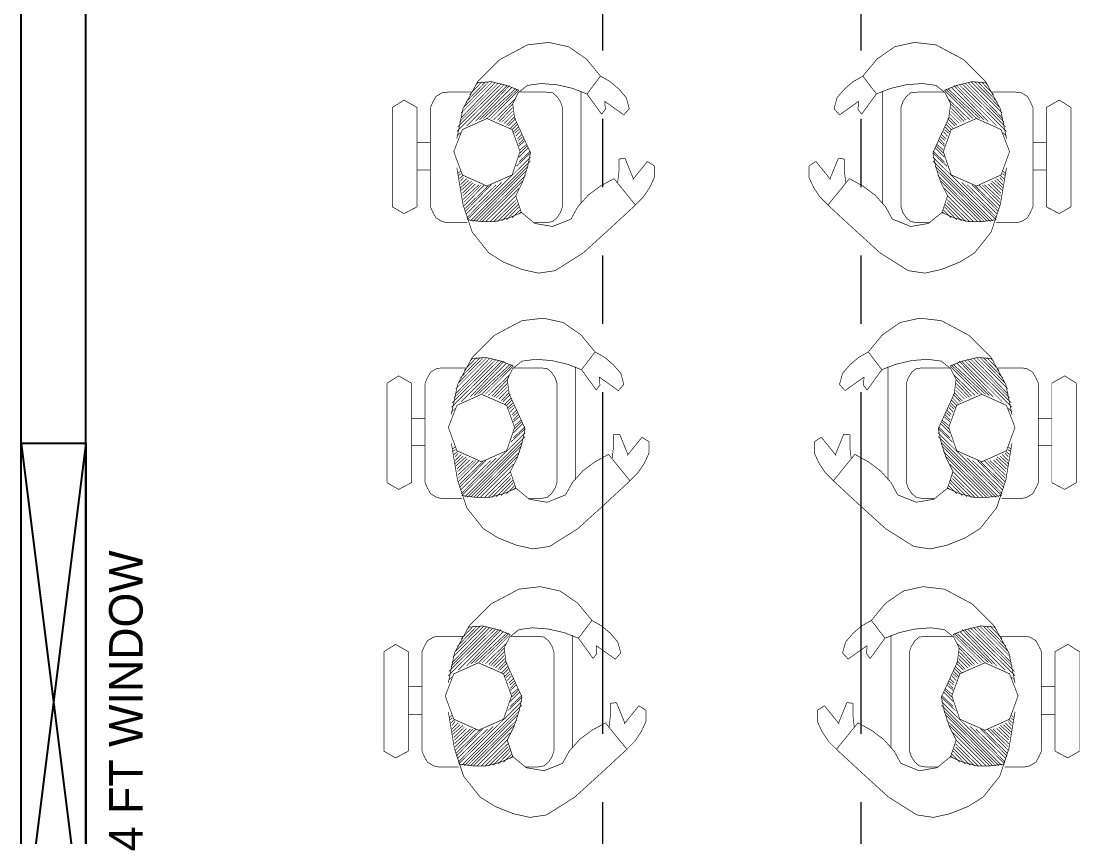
# Model space of a CAD drawing. Header units: inches. Extents: x -217 to 2701, y -906 to 3312.
# Drawn here: x 580 to 678.3, y 1552.2 to 1628 of the extents above; entities that cross this region are included whole.
import ezdxf

# ---------------------------------------------------------------- set-up
doc = ezdxf.new("R2010")
doc.units = ezdxf.units.IN
doc.header["$MEASUREMENT"] = 0
doc.linetypes.add('PHANTOM', pattern=[63.5, 31.75, -6.35, 6.35, -6.35, 6.35, -6.35])
doc.layers.add('PHAN', color=8, linetype='PHANTOM', lineweight=18)
doc.layers.add('TEXT', color=8, linetype='CONTINUOUS')
doc.layers.add('WALL', color=7, linetype='CONTINUOUS')
doc.styles.add('H St Bt', font='stylu.ttf')

# ---------------------------------------------------------------- blocks, each defined once
blk = doc.blocks.new('*U417')
at = {"layer": 'WALL', "color": 0}
for p, q in [((60520.063, 48188.769), (60526.063, 48188.769)), ((60520.063, 48140.769), (60520.063, 48188.769)), ((60526.063, 48188.769), (60520.063, 48140.769)), ((60520.063, 48188.769), (60526.063, 48140.769)), ((60526.063, 48188.769), (60526.063, 48140.769)), ((60526.063, 48140.769), (60520.063, 48140.769))]:
    blk.add_line(p, q, dxfattribs=at)
at = {"layer": 'TEXT', "lineweight": 0, "style": 'H St Bt'}
blk.add_text('4 FT WINDOW', height=3.1104, rotation=90, dxfattribs=at).set_placement((60531.344, 48150.836))

msp = doc.modelspace()

# ---------------------------------------------------------------- linework, layer by layer
at = {"layer": 'PHAN', "lineweight": 0}
for p, q in [((634, 1657), (634, 1463.635)), ((658, 1657), (658, 1463.635))]:
    msp.add_line(p, q, dxfattribs=at)
at = {"layer": 'PHAN', "lineweight": 0, "const_width": 0.0614}
for points in [[(620.469, 1617.054), (621.041, 1619.85), (622.408, 1622.358), (624.461, 1624.41), (627.027, 1625.777)], [(627.027, 1625.777), (629.022, 1626.007), (630.848, 1625.606), (632.5, 1624.465), (633.812, 1622.872)], [(664.973, 1625.777), (662.978, 1626.007), (661.152, 1625.606), (659.5, 1624.465), (658.188, 1622.872)], [(671.531, 1617.054), (670.959, 1619.85), (669.592, 1622.358), (667.539, 1624.41), (664.973, 1625.777)], [(633.812, 1622.872), (632.558, 1621.217), (633.925, 1619.336)], [(633.812, 1622.872), (634.723, 1622.358), (635.522, 1621.673), (636.207, 1620.874), (636.491, 1619.85)], [(658.188, 1622.872), (657.277, 1622.358), (656.478, 1621.673), (655.793, 1620.874), (655.509, 1619.85)], [(658.188, 1622.872), (659.442, 1621.217), (658.075, 1619.336)], [(624.862, 1622.073), (620.469, 1617.739)], [(624.632, 1622.186), (620.527, 1618.14)], [(624.29, 1622.186), (620.699, 1618.595)], [(624.005, 1622.245), (620.812, 1618.935)], [(623.779, 1622.358), (620.87, 1619.449)], [(623.436, 1622.358), (621.096, 1619.963)], [(623.149, 1622.358), (621.326, 1620.477)], [(625.146, 1622.015), (621.384, 1618.253)], [(622.809, 1622.358), (621.668, 1621.159)], [(622.408, 1622.245), (622.182, 1622.015)], [(625.372, 1622.015), (622.182, 1618.65)], [(622.295, 1622.245), (623.663, 1622.358), (625.088, 1622.015), (626.229, 1621.559)], [(625.602, 1621.844), (622.58, 1618.822)], [(625.945, 1621.731), (622.922, 1618.935)], [(626.116, 1621.673), (623.265, 1618.935)], [(625.831, 1618.993), (625.66, 1620.305), (626.171, 1621.33), (627.027, 1622.015), (628.281, 1622.186)], [(628.281, 1622.186), (629.765, 1622.073), (631.245, 1621.731), (632.558, 1621.217)], [(663.719, 1622.186), (662.235, 1622.073), (660.755, 1621.731), (659.442, 1621.217)], [(666.169, 1618.993), (666.34, 1620.305), (665.829, 1621.33), (664.973, 1622.015), (663.719, 1622.186)], [(669.705, 1622.245), (668.337, 1622.358), (666.912, 1622.015), (665.771, 1621.559)], [(665.884, 1621.673), (668.735, 1618.935)], [(666.055, 1621.731), (669.078, 1618.935)], [(666.398, 1621.844), (669.42, 1618.822)], [(666.628, 1622.015), (669.818, 1618.65)], [(666.854, 1622.015), (670.616, 1618.253)], [(667.138, 1622.073), (671.531, 1617.739)], [(667.368, 1622.186), (671.473, 1618.14)], [(667.71, 1622.186), (671.301, 1618.595)], [(667.995, 1622.245), (671.188, 1618.935)], [(668.221, 1622.358), (671.13, 1619.449)], [(668.564, 1622.358), (670.904, 1619.963)], [(668.851, 1622.358), (670.674, 1620.477)], [(669.191, 1622.358), (670.332, 1621.159)], [(669.592, 1622.245), (669.818, 1622.015)], [(614.483, 1619.963), (615.569, 1620.648), (616.765, 1619.963)], [(618.019, 1619.963), (618.249, 1620.477), (618.533, 1620.987), (619.102, 1621.33), (619.616, 1621.388)], [(621.84, 1621.388), (619.616, 1621.388)], [(626.229, 1621.559), (623.608, 1618.935)], [(625.831, 1620.703), (623.892, 1618.822)], [(628.737, 1621.388), (626.229, 1621.388)], [(628.737, 1621.388), (629.364, 1621.33), (629.765, 1620.987), (630.104, 1620.477), (630.276, 1619.963)], [(631.989, 1621.501), (631.989, 1611.068)], [(660.011, 1621.501), (660.011, 1611.068)], [(663.263, 1621.388), (662.636, 1621.33), (662.235, 1620.987), (661.896, 1620.477), (661.724, 1619.963)], [(663.263, 1621.388), (665.771, 1621.388)], [(665.771, 1621.559), (668.392, 1618.935)], [(666.169, 1620.703), (668.108, 1618.822)], [(670.16, 1621.388), (672.384, 1621.388)], [(673.981, 1619.963), (673.751, 1620.477), (673.467, 1620.987), (672.898, 1621.33), (672.384, 1621.388)], [(677.517, 1619.963), (676.431, 1620.648), (675.235, 1619.963)], [(614.483, 1610.725), (614.483, 1619.963)], [(616.765, 1619.963), (616.765, 1610.725)], [(618.019, 1619.963), (618.019, 1610.725)], [(625.66, 1620.305), (624.235, 1618.767)], [(625.66, 1619.963), (624.406, 1618.65)], [(630.276, 1610.725), (630.276, 1619.963)], [(633.925, 1619.336), (634.268, 1619.791), (634.209, 1620.532)], [(635.977, 1619.277), (634.209, 1620.532)], [(636.491, 1619.85), (635.977, 1619.277)], [(655.509, 1619.85), (656.023, 1619.277)], [(656.023, 1619.277), (657.791, 1620.532)], [(658.075, 1619.336), (657.732, 1619.791), (657.791, 1620.532)], [(661.724, 1610.725), (661.724, 1619.963)], [(666.34, 1620.305), (667.765, 1618.767)], [(666.34, 1619.963), (667.594, 1618.65)], [(673.981, 1619.963), (673.981, 1610.725)], [(675.235, 1619.963), (675.235, 1610.725)], [(677.517, 1610.725), (677.517, 1619.963)], [(623.265, 1618.935), (625.602, 1617.91), (626.342, 1615.858), (625.602, 1613.692), (623.265, 1612.664), (620.983, 1613.692), (620.185, 1615.858), (620.983, 1617.91), (623.265, 1618.935)], [(625.66, 1619.62), (624.632, 1618.595)], [(625.715, 1619.336), (624.862, 1618.479)], [(625.831, 1619.106), (625.088, 1618.308)], [(625.945, 1618.935), (625.259, 1618.253)], [(625.831, 1618.993), (627.312, 1615.745), (627.027, 1614.374), (626.572, 1613.007), (625.945, 1611.753)], [(666.169, 1618.993), (664.688, 1615.745), (664.973, 1614.374), (665.428, 1613.007), (666.055, 1611.753)], [(668.735, 1618.935), (666.398, 1617.91), (665.658, 1615.858), (666.398, 1613.692), (668.735, 1612.664), (671.017, 1613.692), (671.815, 1615.858), (671.017, 1617.91), (668.735, 1618.935)], [(666.055, 1618.935), (666.741, 1618.253)], [(666.169, 1619.106), (666.912, 1618.308)], [(666.285, 1619.336), (667.138, 1618.479)], [(666.34, 1619.62), (667.368, 1618.595)], [(625.999, 1618.595), (625.372, 1617.968)], [(626.116, 1618.424), (625.602, 1617.91)], [(626.171, 1618.14), (625.66, 1617.626)], [(626.229, 1617.91), (625.831, 1617.568)], [(626.342, 1617.739), (625.945, 1617.283)], [(665.658, 1617.739), (666.055, 1617.283)], [(665.771, 1617.91), (666.169, 1617.568)], [(665.829, 1618.14), (666.34, 1617.626)], [(665.884, 1618.424), (666.398, 1617.91)], [(666.001, 1618.595), (666.628, 1617.968)], [(616.765, 1616.714), (618.019, 1616.714)], [(620.812, 1617.626), (620.469, 1617.283)], [(626.513, 1617.454), (626.116, 1617.054)], [(626.572, 1617.225), (626.171, 1616.882)], [(626.685, 1617.054), (626.229, 1616.543)], [(626.798, 1616.882), (626.229, 1616.372)], [(665.202, 1616.882), (665.771, 1616.372)], [(665.315, 1617.054), (665.771, 1616.543)], [(665.428, 1617.225), (665.829, 1616.882)], [(665.487, 1617.454), (665.884, 1617.054)], [(671.188, 1617.626), (671.531, 1617.283)], [(675.235, 1616.714), (673.981, 1616.714)], [(627.312, 1615.745), (625.999, 1614.49)], [(627.086, 1616.2), (626.229, 1615.344)], [(627.312, 1615.916), (626.229, 1614.888)], [(626.969, 1616.543), (626.342, 1616.029)], [(626.969, 1616.372), (626.342, 1615.745)], [(664.688, 1615.916), (665.771, 1614.888)], [(664.688, 1615.745), (666.001, 1614.49)], [(664.914, 1616.2), (665.771, 1615.344)], [(665.031, 1616.543), (665.658, 1616.029)], [(665.031, 1616.372), (665.658, 1615.745)], [(627.312, 1615.344), (621.439, 1609.529)], [(627.312, 1615.001), (621.726, 1609.416)], [(636.094, 1615.231), (635.522, 1615.172)], [(635.522, 1615.172), (635.522, 1613.977)], [(636.869, 1613.329), (636.094, 1615.231)], [(636.81, 1613.257), (638.173, 1614.942)], [(638.823, 1614.53), (638.173, 1614.942)], [(653.177, 1614.53), (653.827, 1614.942)], [(655.19, 1613.257), (653.827, 1614.942)], [(655.131, 1613.329), (655.906, 1615.231)], [(655.906, 1615.231), (656.478, 1615.172)], [(656.478, 1615.172), (656.478, 1613.977)], [(664.688, 1615.344), (670.561, 1609.529)], [(664.688, 1615.001), (670.274, 1609.416)], [(618.019, 1614.148), (616.765, 1614.148)], [(631.074, 1609.587), (631.701, 1610.725), (632.671, 1611.811), (633.812, 1612.664), (635.066, 1613.349), (637.06, 1610.896), (634.723, 1608.731), (632.215, 1606.452), (629.594, 1604.797), (628.052, 1604.567), (626.513, 1604.91), (624.804, 1605.595), (623.436, 1606.452), (621.895, 1608.388), (621.041, 1610.954), (620.469, 1614.374)], [(620.812, 1614.035), (620.585, 1613.863)], [(620.87, 1613.805), (620.585, 1613.634)], [(627.086, 1614.49), (621.953, 1609.358)], [(626.969, 1614.148), (622.237, 1609.358)], [(635.522, 1613.977), (635.409, 1613.007)], [(637.06, 1610.896), (637.799, 1611.637), (638.382, 1612.513), (638.826, 1613.467), (638.823, 1614.53)], [(654.94, 1610.896), (654.201, 1611.637), (653.618, 1612.513), (653.174, 1613.467), (653.177, 1614.53)], [(660.926, 1609.587), (660.299, 1610.725), (659.329, 1611.811), (658.188, 1612.664), (656.934, 1613.349), (654.94, 1610.896), (657.277, 1608.731), (659.785, 1606.452), (662.406, 1604.797), (663.948, 1604.567), (665.487, 1604.91), (667.196, 1605.595), (668.564, 1606.452), (670.105, 1608.388), (670.959, 1610.954), (671.531, 1614.374)], [(656.478, 1613.977), (656.591, 1613.007)], [(664.914, 1614.49), (670.047, 1609.358)], [(665.031, 1614.148), (669.763, 1609.358)], [(671.13, 1613.805), (671.415, 1613.634)], [(671.188, 1614.035), (671.415, 1613.863)], [(673.981, 1614.148), (675.235, 1614.148)], [(621.041, 1613.634), (620.699, 1613.349)], [(621.096, 1613.463), (620.812, 1613.12)], [(621.384, 1613.349), (620.812, 1612.777)], [(621.555, 1613.178), (620.812, 1612.493)], [(621.84, 1613.12), (620.87, 1612.267)], [(621.953, 1612.949), (620.983, 1611.982)], [(622.182, 1612.836), (621.041, 1611.753)], [(622.522, 1612.777), (621.041, 1611.41)], [(623.036, 1612.777), (621.096, 1610.783)], [(622.751, 1612.777), (621.096, 1611.126)], [(623.663, 1612.777), (621.213, 1610.269)], [(624.118, 1612.777), (621.326, 1610.043)], [(624.632, 1613.007), (621.384, 1609.7)], [(626.856, 1613.634), (622.522, 1609.358)], [(626.572, 1613.12), (622.809, 1609.358)], [(665.144, 1613.634), (669.478, 1609.358)], [(665.428, 1613.12), (669.191, 1609.358)], [(667.368, 1613.007), (670.616, 1609.7)], [(667.882, 1612.777), (670.674, 1610.043)], [(668.337, 1612.777), (670.787, 1610.269)], [(668.964, 1612.777), (670.904, 1610.783)], [(669.249, 1612.777), (670.904, 1611.126)], [(669.478, 1612.777), (670.959, 1611.41)], [(669.818, 1612.836), (670.959, 1611.753)], [(670.047, 1612.949), (671.017, 1611.982)], [(670.16, 1613.12), (671.13, 1612.267)], [(670.445, 1613.178), (671.188, 1612.493)], [(670.616, 1613.349), (671.188, 1612.777)], [(670.904, 1613.463), (671.188, 1613.12)], [(670.959, 1613.634), (671.301, 1613.349)], [(623.378, 1612.664), (621.213, 1610.557)], [(626.229, 1612.438), (623.149, 1609.358)], [(665.771, 1612.438), (668.851, 1609.358)], [(668.622, 1612.664), (670.787, 1610.557)], [(625.945, 1611.753), (623.549, 1609.358)], [(625.999, 1611.41), (623.892, 1609.358)], [(625.999, 1611.126), (624.235, 1609.358)], [(626.171, 1610.954), (624.632, 1609.416)], [(631.074, 1609.587), (629.364, 1608.902), (627.713, 1609.186), (626.458, 1610.214), (625.945, 1611.753)], [(660.926, 1609.587), (662.636, 1608.902), (664.287, 1609.186), (665.542, 1610.214), (666.055, 1611.753)], [(665.829, 1610.954), (667.368, 1609.416)], [(666.001, 1611.41), (668.108, 1609.358)], [(666.001, 1611.126), (667.765, 1609.358)], [(666.055, 1611.753), (668.451, 1609.358)], [(616.765, 1610.725), (615.569, 1610.098), (614.483, 1610.725)], [(619.616, 1609.245), (619.102, 1609.358), (618.533, 1609.7), (618.249, 1610.214), (618.019, 1610.725)], [(626.513, 1610.214), (625.317, 1609.7), (624.005, 1609.358), (622.751, 1609.358), (621.439, 1609.529)], [(626.229, 1610.725), (625.088, 1609.529)], [(626.342, 1610.44), (625.602, 1609.7)], [(626.458, 1610.269), (626.171, 1610.043)], [(630.276, 1610.725), (630.104, 1610.214), (629.765, 1609.7), (629.364, 1609.358), (628.737, 1609.245)], [(661.724, 1610.725), (661.896, 1610.214), (662.235, 1609.7), (662.636, 1609.358), (663.263, 1609.245)], [(665.487, 1610.214), (666.683, 1609.7), (667.995, 1609.358), (669.249, 1609.358), (670.561, 1609.529)], [(665.542, 1610.269), (665.829, 1610.043)], [(665.658, 1610.44), (666.398, 1609.7)], [(665.771, 1610.725), (666.912, 1609.529)], [(672.384, 1609.245), (672.898, 1609.358), (673.467, 1609.7), (673.751, 1610.214), (673.981, 1610.725)], [(675.235, 1610.725), (676.431, 1610.098), (677.517, 1610.725)], [(619.616, 1609.245), (621.439, 1609.245)], [(627.654, 1609.245), (628.737, 1609.245)], [(664.346, 1609.245), (663.263, 1609.245)], [(672.384, 1609.245), (670.561, 1609.245)], [(619.964, 1591.427), (620.536, 1594.223), (621.903, 1596.731), (623.956, 1598.784), (626.522, 1600.151)], [(626.522, 1600.151), (628.517, 1600.381), (630.343, 1599.98), (631.994, 1598.839), (633.307, 1597.245)], [(665.478, 1600.151), (663.483, 1600.381), (661.657, 1599.98), (660.006, 1598.839), (658.693, 1597.245)], [(672.036, 1591.427), (671.464, 1594.223), (670.097, 1596.731), (668.044, 1598.784), (665.478, 1600.151)], [(633.307, 1597.245), (632.053, 1595.59), (633.42, 1593.709)], [(633.307, 1597.245), (634.218, 1596.731), (635.017, 1596.046), (635.702, 1595.248), (635.986, 1594.223)], [(658.693, 1597.245), (657.782, 1596.731), (656.983, 1596.046), (656.298, 1595.248), (656.014, 1594.223)], [(658.693, 1597.245), (659.947, 1595.59), (658.58, 1593.709)], [(624.357, 1596.447), (619.964, 1592.112)], [(624.127, 1596.56), (620.022, 1592.513)], [(623.785, 1596.56), (620.194, 1592.969)], [(623.5, 1596.618), (620.307, 1593.308)], [(623.274, 1596.731), (620.365, 1593.822)], [(622.931, 1596.731), (620.591, 1594.336)], [(622.644, 1596.731), (620.821, 1594.85)], [(624.641, 1596.389), (620.879, 1592.626)], [(622.304, 1596.731), (621.163, 1595.532)], [(621.903, 1596.618), (621.677, 1596.389)], [(624.867, 1596.389), (621.677, 1593.024)], [(621.79, 1596.618), (623.157, 1596.731), (624.583, 1596.389), (625.724, 1595.933)], [(625.097, 1596.217), (622.075, 1593.195)], [(625.439, 1596.104), (622.417, 1593.308)], [(625.611, 1596.046), (622.76, 1593.308)], [(625.326, 1593.367), (625.155, 1594.679), (625.666, 1595.703), (626.522, 1596.389), (627.776, 1596.56)], [(627.776, 1596.56), (629.26, 1596.447), (630.74, 1596.104), (632.053, 1595.59)], [(664.224, 1596.56), (662.74, 1596.447), (661.26, 1596.104), (659.947, 1595.59)], [(666.674, 1593.367), (666.845, 1594.679), (666.334, 1595.703), (665.478, 1596.389), (664.224, 1596.56)], [(670.21, 1596.618), (668.843, 1596.731), (667.417, 1596.389), (666.276, 1595.933)], [(666.389, 1596.046), (669.24, 1593.308)], [(666.561, 1596.104), (669.583, 1593.308)], [(666.903, 1596.217), (669.925, 1593.195)], [(667.133, 1596.389), (670.323, 1593.024)], [(667.359, 1596.389), (671.121, 1592.626)], [(667.643, 1596.447), (672.036, 1592.112)], [(667.873, 1596.56), (671.978, 1592.513)], [(668.215, 1596.56), (671.806, 1592.969)], [(668.5, 1596.618), (671.693, 1593.308)], [(668.726, 1596.731), (671.635, 1593.822)], [(669.069, 1596.731), (671.409, 1594.336)], [(669.356, 1596.731), (671.179, 1594.85)], [(669.696, 1596.731), (670.837, 1595.532)], [(670.097, 1596.618), (670.323, 1596.389)], [(617.514, 1594.336), (617.743, 1594.85), (618.028, 1595.361), (618.597, 1595.703), (619.111, 1595.762)], [(621.334, 1595.762), (619.111, 1595.762)], [(625.724, 1595.933), (623.103, 1593.308)], [(625.326, 1595.076), (623.387, 1593.195)], [(628.232, 1595.762), (625.724, 1595.762)], [(628.232, 1595.762), (628.859, 1595.703), (629.26, 1595.361), (629.599, 1594.85), (629.771, 1594.336)], [(631.484, 1595.875), (631.484, 1585.441)], [(660.516, 1595.875), (660.516, 1585.441)], [(663.768, 1595.762), (663.141, 1595.703), (662.74, 1595.361), (662.401, 1594.85), (662.229, 1594.336)], [(663.768, 1595.762), (666.276, 1595.762)], [(666.276, 1595.933), (668.897, 1593.308)], [(666.674, 1595.076), (668.613, 1593.195)], [(670.666, 1595.762), (672.889, 1595.762)], [(674.486, 1594.336), (674.257, 1594.85), (673.972, 1595.361), (673.403, 1595.703), (672.889, 1595.762)], [(613.978, 1594.336), (615.064, 1595.021), (616.26, 1594.336)], [(613.978, 1585.098), (613.978, 1594.336)], [(616.26, 1594.336), (616.26, 1585.098)], [(617.514, 1594.336), (617.514, 1585.098)], [(625.155, 1594.679), (623.73, 1593.14)], [(625.155, 1594.336), (623.901, 1593.024)], [(629.771, 1585.098), (629.771, 1594.336)], [(633.42, 1593.709), (633.762, 1594.165), (633.704, 1594.905)], [(635.472, 1593.651), (633.704, 1594.905)], [(635.986, 1594.223), (635.472, 1593.651)], [(656.014, 1594.223), (656.528, 1593.651)], [(656.528, 1593.651), (658.296, 1594.905)], [(658.58, 1593.709), (658.238, 1594.165), (658.296, 1594.905)], [(662.229, 1585.098), (662.229, 1594.336)], [(666.845, 1594.679), (668.27, 1593.14)], [(666.845, 1594.336), (668.099, 1593.024)], [(674.486, 1594.336), (674.486, 1585.098)], [(678.022, 1594.336), (676.936, 1595.021), (675.74, 1594.336)], [(675.74, 1594.336), (675.74, 1585.098)], [(678.022, 1585.098), (678.022, 1594.336)], [(622.76, 1593.308), (625.097, 1592.284), (625.837, 1590.231), (625.097, 1588.066), (622.76, 1587.038), (620.478, 1588.066), (619.68, 1590.231), (620.478, 1592.284), (622.76, 1593.308)], [(625.155, 1593.994), (624.127, 1592.969)], [(625.21, 1593.709), (624.357, 1592.853)], [(625.326, 1593.48), (624.583, 1592.681)], [(625.439, 1593.308), (624.754, 1592.626)], [(625.326, 1593.367), (626.807, 1590.118), (626.522, 1588.748), (626.067, 1587.38), (625.439, 1586.126)], [(666.674, 1593.367), (665.193, 1590.118), (665.478, 1588.748), (665.933, 1587.38), (666.561, 1586.126)], [(669.24, 1593.308), (666.903, 1592.284), (666.163, 1590.231), (666.903, 1588.066), (669.24, 1587.038), (671.522, 1588.066), (672.32, 1590.231), (671.522, 1592.284), (669.24, 1593.308)], [(666.561, 1593.308), (667.246, 1592.626)], [(666.674, 1593.48), (667.417, 1592.681)], [(666.79, 1593.709), (667.643, 1592.853)], [(666.845, 1593.994), (667.873, 1592.969)], [(625.494, 1592.969), (624.867, 1592.342)], [(625.611, 1592.798), (625.097, 1592.284)], [(625.666, 1592.513), (625.155, 1591.999)], [(625.724, 1592.284), (625.326, 1591.941)], [(625.837, 1592.112), (625.439, 1591.657)], [(666.163, 1592.112), (666.561, 1591.657)], [(666.276, 1592.284), (666.674, 1591.941)], [(666.334, 1592.513), (666.845, 1591.999)], [(666.389, 1592.798), (666.903, 1592.284)], [(666.506, 1592.969), (667.133, 1592.342)], [(620.307, 1591.999), (619.964, 1591.657)], [(626.008, 1591.828), (625.611, 1591.427)], [(626.067, 1591.599), (625.666, 1591.256)], [(626.18, 1591.427), (625.724, 1590.917)], [(626.293, 1591.256), (625.724, 1590.745)], [(665.707, 1591.256), (666.276, 1590.745)], [(665.82, 1591.427), (666.276, 1590.917)], [(665.933, 1591.599), (666.334, 1591.256)], [(665.992, 1591.828), (666.389, 1591.427)], [(671.693, 1591.999), (672.036, 1591.657)], [(616.26, 1591.088), (617.514, 1591.088)], [(626.58, 1590.574), (625.724, 1589.717)], [(626.807, 1590.289), (625.724, 1589.262)], [(626.464, 1590.917), (625.837, 1590.403)], [(626.464, 1590.745), (625.837, 1590.118)], [(665.193, 1590.289), (666.276, 1589.262)], [(665.42, 1590.574), (666.276, 1589.717)], [(665.536, 1590.917), (666.163, 1590.403)], [(665.536, 1590.745), (666.163, 1590.118)], [(675.74, 1591.088), (674.486, 1591.088)], [(626.807, 1589.717), (620.934, 1583.903)], [(626.807, 1589.375), (621.221, 1583.789)], [(626.807, 1590.118), (625.494, 1588.864)], [(635.589, 1589.604), (635.017, 1589.546)], [(635.017, 1589.546), (635.017, 1588.35)], [(636.364, 1587.703), (635.589, 1589.604)], [(636.305, 1587.63), (637.668, 1589.316)], [(638.318, 1588.904), (637.668, 1589.316)], [(653.682, 1588.904), (654.332, 1589.316)], [(655.695, 1587.63), (654.332, 1589.316)], [(655.636, 1587.703), (656.411, 1589.604)], [(656.411, 1589.604), (656.983, 1589.546)], [(656.983, 1589.546), (656.983, 1588.35)], [(665.193, 1590.118), (666.506, 1588.864)], [(665.193, 1589.717), (671.066, 1583.903)], [(665.193, 1589.375), (670.779, 1583.789)], [(617.514, 1588.521), (616.26, 1588.521)], [(630.569, 1583.961), (631.196, 1585.098), (632.166, 1586.185), (633.307, 1587.038), (634.561, 1587.723), (636.555, 1585.27), (634.218, 1583.104), (631.71, 1580.825), (629.089, 1579.171), (627.547, 1578.941), (626.008, 1579.284), (624.298, 1579.969), (622.931, 1580.825), (621.389, 1582.762), (620.536, 1585.328), (619.964, 1588.748)], [(620.307, 1588.408), (620.08, 1588.237)], [(620.365, 1588.179), (620.08, 1588.007)], [(626.58, 1588.864), (621.448, 1583.731)], [(626.464, 1588.521), (621.732, 1583.731)], [(635.017, 1588.35), (634.903, 1587.38)], [(636.555, 1585.27), (637.294, 1586.011), (637.877, 1586.887), (638.321, 1587.841), (638.318, 1588.904)], [(655.445, 1585.27), (654.706, 1586.011), (654.123, 1586.887), (653.679, 1587.841), (653.682, 1588.904)], [(661.431, 1583.961), (660.804, 1585.098), (659.834, 1586.185), (658.693, 1587.038), (657.439, 1587.723), (655.445, 1585.27), (657.782, 1583.104), (660.29, 1580.825), (662.911, 1579.171), (664.453, 1578.941), (665.992, 1579.284), (667.702, 1579.969), (669.069, 1580.825), (670.611, 1582.762), (671.464, 1585.328), (672.036, 1588.748)], [(656.983, 1588.35), (657.097, 1587.38)], [(665.42, 1588.864), (670.552, 1583.731)], [(665.536, 1588.521), (670.268, 1583.731)], [(671.635, 1588.179), (671.92, 1588.007)], [(671.693, 1588.408), (671.92, 1588.237)], [(674.486, 1588.521), (675.74, 1588.521)], [(620.536, 1588.007), (620.194, 1587.723)], [(620.591, 1587.836), (620.307, 1587.494)], [(620.879, 1587.723), (620.307, 1587.151)], [(621.05, 1587.552), (620.307, 1586.867)], [(621.334, 1587.494), (620.365, 1586.64)], [(621.448, 1587.322), (620.478, 1586.356)], [(621.677, 1587.209), (620.536, 1586.126)], [(624.127, 1587.38), (620.879, 1584.074)], [(626.351, 1588.007), (622.017, 1583.731)], [(626.067, 1587.494), (622.304, 1583.731)], [(665.649, 1588.007), (669.983, 1583.731)], [(665.933, 1587.494), (669.696, 1583.731)], [(667.873, 1587.38), (671.121, 1584.074)], [(670.323, 1587.209), (671.464, 1586.126)], [(670.552, 1587.322), (671.522, 1586.356)], [(670.666, 1587.494), (671.635, 1586.64)], [(670.95, 1587.552), (671.693, 1586.867)], [(671.121, 1587.723), (671.693, 1587.151)], [(671.409, 1587.836), (671.693, 1587.494)], [(671.464, 1588.007), (671.806, 1587.723)], [(622.017, 1587.151), (620.536, 1585.784)], [(622.246, 1587.151), (620.591, 1585.499)], [(622.53, 1587.151), (620.591, 1585.157)], [(623.157, 1587.151), (620.707, 1584.643)], [(622.873, 1587.038), (620.707, 1584.93)], [(623.613, 1587.151), (620.821, 1584.416)], [(625.724, 1586.812), (622.644, 1583.731)], [(666.276, 1586.812), (669.356, 1583.731)], [(668.387, 1587.151), (671.179, 1584.416)], [(668.843, 1587.151), (671.293, 1584.643)], [(669.127, 1587.038), (671.293, 1584.93)], [(669.47, 1587.151), (671.409, 1585.157)], [(669.754, 1587.151), (671.409, 1585.499)], [(669.983, 1587.151), (671.464, 1585.784)], [(625.439, 1586.126), (623.044, 1583.731)], [(625.494, 1585.784), (623.387, 1583.731)], [(625.494, 1585.499), (623.73, 1583.731)], [(625.666, 1585.328), (624.127, 1583.789)], [(630.569, 1583.961), (628.859, 1583.275), (627.207, 1583.56), (625.953, 1584.588), (625.439, 1586.126)], [(661.431, 1583.961), (663.141, 1583.275), (664.793, 1583.56), (666.047, 1584.588), (666.561, 1586.126)], [(666.334, 1585.328), (667.873, 1583.789)], [(666.506, 1585.784), (668.613, 1583.731)], [(666.506, 1585.499), (668.27, 1583.731)], [(666.561, 1586.126), (668.956, 1583.731)], [(616.26, 1585.098), (615.064, 1584.471), (613.978, 1585.098)], [(619.111, 1583.618), (618.597, 1583.731), (618.028, 1584.074), (617.743, 1584.588), (617.514, 1585.098)], [(626.008, 1584.588), (624.812, 1584.074), (623.5, 1583.731), (622.246, 1583.731), (620.934, 1583.903)], [(625.724, 1585.098), (624.583, 1583.903)], [(625.837, 1584.814), (625.097, 1584.074)], [(625.953, 1584.643), (625.666, 1584.416)], [(629.771, 1585.098), (629.599, 1584.588), (629.26, 1584.074), (628.859, 1583.731), (628.232, 1583.618)], [(662.229, 1585.098), (662.401, 1584.588), (662.74, 1584.074), (663.141, 1583.731), (663.768, 1583.618)], [(665.992, 1584.588), (667.188, 1584.074), (668.5, 1583.731), (669.754, 1583.731), (671.066, 1583.903)], [(666.047, 1584.643), (666.334, 1584.416)], [(666.163, 1584.814), (666.903, 1584.074)], [(666.276, 1585.098), (667.417, 1583.903)], [(672.889, 1583.618), (673.403, 1583.731), (673.972, 1584.074), (674.257, 1584.588), (674.486, 1585.098)], [(675.74, 1585.098), (676.936, 1584.471), (678.022, 1585.098)], [(619.111, 1583.618), (620.934, 1583.618)], [(627.149, 1583.618), (628.232, 1583.618)], [(664.851, 1583.618), (663.768, 1583.618)], [(672.889, 1583.618), (671.066, 1583.618)], [(626.235, 1575.202), (628.229, 1575.432), (630.055, 1575.031), (631.707, 1573.89), (633.019, 1572.296)], [(665.765, 1575.202), (663.771, 1575.432), (661.945, 1575.031), (660.293, 1573.89), (658.981, 1572.296)], [(619.677, 1566.478), (620.249, 1569.274), (621.616, 1571.782), (623.668, 1573.835), (626.235, 1575.202)], [(672.323, 1566.478), (671.751, 1569.274), (670.384, 1571.782), (668.332, 1573.835), (665.765, 1575.202)], [(624.069, 1571.498), (619.677, 1567.164)], [(623.84, 1571.611), (619.735, 1567.564)], [(623.497, 1571.611), (619.906, 1568.02)], [(623.213, 1571.669), (620.019, 1568.36)], [(622.986, 1571.782), (620.077, 1568.873)], [(622.644, 1571.782), (620.304, 1569.387)], [(622.356, 1571.782), (620.533, 1569.901)], [(622.017, 1571.782), (620.876, 1570.583)], [(621.616, 1571.669), (621.39, 1571.44)], [(621.503, 1571.669), (622.87, 1571.782), (624.295, 1571.44), (625.436, 1570.984)], [(625.039, 1568.418), (624.868, 1569.73), (625.378, 1570.755), (626.235, 1571.44), (627.489, 1571.611)], [(627.489, 1571.611), (628.972, 1571.498), (630.453, 1571.155), (631.765, 1570.641)], [(633.019, 1572.296), (631.765, 1570.641), (633.132, 1568.76)], [(633.019, 1572.296), (633.931, 1571.782), (634.729, 1571.097), (635.414, 1570.299), (635.699, 1569.274)], [(658.981, 1572.296), (658.069, 1571.782), (657.271, 1571.097), (656.586, 1570.299), (656.301, 1569.274)], [(658.981, 1572.296), (660.235, 1570.641), (658.868, 1568.76)], [(664.511, 1571.611), (663.028, 1571.498), (661.547, 1571.155), (660.235, 1570.641)], [(666.961, 1568.418), (667.132, 1569.73), (666.622, 1570.755), (665.765, 1571.44), (664.511, 1571.611)], [(670.497, 1571.669), (669.13, 1571.782), (667.705, 1571.44), (666.564, 1570.984)], [(667.931, 1571.498), (672.323, 1567.164)], [(668.16, 1571.611), (672.265, 1567.564)], [(668.503, 1571.611), (672.094, 1568.02)], [(668.787, 1571.669), (671.981, 1568.36)], [(669.014, 1571.782), (671.923, 1568.873)], [(669.356, 1571.782), (671.696, 1569.387)], [(669.644, 1571.782), (671.467, 1569.901)], [(669.983, 1571.782), (671.124, 1570.583)], [(670.384, 1571.669), (670.61, 1571.44)], [(617.226, 1569.387), (617.456, 1569.901), (617.74, 1570.412), (618.309, 1570.755), (618.823, 1570.813)], [(621.047, 1570.813), (618.823, 1570.813)], [(624.354, 1571.44), (620.591, 1567.678)], [(624.58, 1571.44), (621.39, 1568.075)], [(624.809, 1571.269), (621.787, 1568.246)], [(625.152, 1571.155), (622.13, 1568.36)], [(625.323, 1571.097), (622.472, 1568.36)], [(625.436, 1570.984), (622.815, 1568.36)], [(627.945, 1570.813), (625.436, 1570.813)], [(627.945, 1570.813), (628.572, 1570.755), (628.972, 1570.412), (629.312, 1569.901), (629.483, 1569.387)], [(631.196, 1570.926), (631.196, 1560.492)], [(660.804, 1570.926), (660.804, 1560.492)], [(664.055, 1570.813), (663.428, 1570.755), (663.028, 1570.412), (662.688, 1569.901), (662.517, 1569.387)], [(664.055, 1570.813), (666.564, 1570.813)], [(666.564, 1570.984), (669.185, 1568.36)], [(666.677, 1571.097), (669.528, 1568.36)], [(666.848, 1571.155), (669.87, 1568.36)], [(667.191, 1571.269), (670.213, 1568.246)], [(667.42, 1571.44), (670.61, 1568.075)], [(667.646, 1571.44), (671.409, 1567.678)], [(670.953, 1570.813), (673.177, 1570.813)], [(674.774, 1569.387), (674.544, 1569.901), (674.26, 1570.412), (673.691, 1570.755), (673.177, 1570.813)], [(613.69, 1569.387), (614.776, 1570.073), (615.972, 1569.387)], [(625.039, 1570.128), (623.099, 1568.246)], [(624.868, 1569.73), (623.442, 1568.191)], [(633.132, 1568.76), (633.475, 1569.216), (633.417, 1569.956)], [(635.185, 1568.702), (633.417, 1569.956)], [(656.815, 1568.702), (658.583, 1569.956)], [(658.868, 1568.76), (658.525, 1569.216), (658.583, 1569.956)], [(666.961, 1570.128), (668.901, 1568.246)], [(667.132, 1569.73), (668.558, 1568.191)], [(678.31, 1569.387), (677.224, 1570.073), (676.028, 1569.387)], [(613.69, 1560.15), (613.69, 1569.387)], [(615.972, 1569.387), (615.972, 1560.15)], [(617.226, 1569.387), (617.226, 1560.15)], [(624.868, 1569.387), (623.613, 1568.075)], [(624.868, 1569.045), (623.84, 1568.02)], [(624.922, 1568.76), (624.069, 1567.904)], [(625.039, 1568.531), (624.295, 1567.732)], [(629.483, 1560.15), (629.483, 1569.387)], [(635.699, 1569.274), (635.185, 1568.702)], [(656.301, 1569.274), (656.815, 1568.702)], [(662.517, 1560.15), (662.517, 1569.387)], [(666.961, 1568.531), (667.705, 1567.732)], [(667.078, 1568.76), (667.931, 1567.904)], [(667.132, 1569.387), (668.387, 1568.075)], [(667.132, 1569.045), (668.16, 1568.02)], [(674.774, 1569.387), (674.774, 1560.15)], [(676.028, 1569.387), (676.028, 1560.15)], [(678.31, 1560.15), (678.31, 1569.387)], [(622.472, 1568.36), (624.809, 1567.335), (625.55, 1565.282), (624.809, 1563.117), (622.472, 1562.089), (620.19, 1563.117), (619.392, 1565.282), (620.19, 1567.335), (622.472, 1568.36)], [(625.152, 1568.36), (624.467, 1567.678)], [(625.207, 1568.02), (624.58, 1567.393)], [(625.323, 1567.849), (624.809, 1567.335)], [(625.378, 1567.564), (624.868, 1567.05)], [(625.039, 1568.418), (626.519, 1565.169), (626.235, 1563.799), (625.779, 1562.432), (625.152, 1561.177)], [(666.961, 1568.418), (665.481, 1565.169), (665.765, 1563.799), (666.221, 1562.432), (666.848, 1561.177)], [(669.528, 1568.36), (667.191, 1567.335), (666.45, 1565.282), (667.191, 1563.117), (669.528, 1562.089), (671.81, 1563.117), (672.608, 1565.282), (671.81, 1567.335), (669.528, 1568.36)], [(666.622, 1567.564), (667.132, 1567.05)], [(666.677, 1567.849), (667.191, 1567.335)], [(666.793, 1568.02), (667.42, 1567.393)], [(666.848, 1568.36), (667.533, 1567.678)], [(620.019, 1567.05), (619.677, 1566.708)], [(625.436, 1567.335), (625.039, 1566.992)], [(625.55, 1567.164), (625.152, 1566.708)], [(625.721, 1566.879), (625.323, 1566.478)], [(625.779, 1566.65), (625.378, 1566.307)], [(666.221, 1566.65), (666.622, 1566.307)], [(666.279, 1566.879), (666.677, 1566.478)], [(666.45, 1567.164), (666.848, 1566.708)], [(666.564, 1567.335), (666.961, 1566.992)], [(671.981, 1567.05), (672.323, 1566.708)], [(615.972, 1566.139), (617.226, 1566.139)], [(625.892, 1566.478), (625.436, 1565.968)], [(626.005, 1566.307), (625.436, 1565.796)], [(626.293, 1565.625), (625.436, 1564.769)], [(626.177, 1565.968), (625.55, 1565.454)], [(626.177, 1565.796), (625.55, 1565.169)], [(665.707, 1565.625), (666.564, 1564.769)], [(665.823, 1565.968), (666.45, 1565.454)], [(665.823, 1565.796), (666.45, 1565.169)], [(665.995, 1566.307), (666.564, 1565.796)], [(666.108, 1566.478), (666.564, 1565.968)], [(676.028, 1566.139), (674.774, 1566.139)], [(626.519, 1564.769), (620.646, 1558.954)], [(626.519, 1565.169), (625.207, 1563.915)], [(626.519, 1565.341), (625.436, 1564.313)], [(635.301, 1564.655), (634.729, 1564.597)], [(634.729, 1564.597), (634.729, 1563.401)], [(636.076, 1562.754), (635.301, 1564.655)], [(655.924, 1562.754), (656.699, 1564.655)], [(656.699, 1564.655), (657.271, 1564.597)], [(657.271, 1564.597), (657.271, 1563.401)], [(665.481, 1565.341), (666.564, 1564.313)], [(665.481, 1565.169), (666.793, 1563.915)], [(665.481, 1564.769), (671.354, 1558.954)], [(630.282, 1559.012), (630.909, 1560.15), (631.878, 1561.236), (633.019, 1562.089), (634.273, 1562.774), (636.268, 1560.321), (633.931, 1558.155), (631.423, 1555.877), (628.801, 1554.222), (627.259, 1553.992), (625.721, 1554.335), (624.011, 1555.02), (622.644, 1555.877), (621.102, 1557.813), (620.249, 1560.379), (619.677, 1563.799)], [(626.519, 1564.426), (620.934, 1558.841)], [(626.293, 1563.915), (621.16, 1558.782)], [(636.018, 1562.681), (637.381, 1564.367)], [(636.268, 1560.321), (637.006, 1561.062), (637.59, 1561.938), (638.033, 1562.892), (638.03, 1563.955)], [(638.03, 1563.955), (637.381, 1564.367)], [(655.732, 1560.321), (654.994, 1561.062), (654.41, 1561.938), (653.967, 1562.892), (653.97, 1563.955)], [(653.97, 1563.955), (654.619, 1564.367)], [(655.982, 1562.681), (654.619, 1564.367)], [(661.718, 1559.012), (661.091, 1560.15), (660.122, 1561.236), (658.981, 1562.089), (657.727, 1562.774), (655.732, 1560.321), (658.069, 1558.155), (660.577, 1555.877), (663.199, 1554.222), (664.741, 1553.992), (666.279, 1554.335), (667.989, 1555.02), (669.356, 1555.877), (670.898, 1557.813), (671.751, 1560.379), (672.323, 1563.799)], [(665.481, 1564.426), (671.066, 1558.841)], [(665.707, 1563.915), (670.84, 1558.782)], [(617.226, 1563.573), (615.972, 1563.573)], [(620.019, 1563.459), (619.793, 1563.288)], [(620.077, 1563.23), (619.793, 1563.059)], [(620.249, 1563.059), (619.906, 1562.774)], [(620.304, 1562.887), (620.019, 1562.545)], [(620.591, 1562.774), (620.019, 1562.202)], [(620.763, 1562.603), (620.019, 1561.918)], [(626.177, 1563.573), (621.445, 1558.782)], [(626.063, 1563.059), (621.729, 1558.782)], [(634.729, 1563.401), (634.616, 1562.432)], [(657.271, 1563.401), (657.384, 1562.432)], [(665.823, 1563.573), (670.555, 1558.782)], [(665.937, 1563.059), (670.271, 1558.782)], [(671.237, 1562.603), (671.981, 1561.918)], [(671.409, 1562.774), (671.981, 1562.202)], [(671.696, 1562.887), (671.981, 1562.545)], [(671.751, 1563.059), (672.094, 1562.774)], [(671.923, 1563.23), (672.207, 1563.059)], [(671.981, 1563.459), (672.207, 1563.288)], [(674.774, 1563.573), (676.028, 1563.573)], [(621.047, 1562.545), (620.077, 1561.691)], [(621.16, 1562.373), (620.19, 1561.407)], [(621.39, 1562.26), (620.249, 1561.177)], [(621.729, 1562.202), (620.249, 1560.835)], [(622.243, 1562.202), (620.304, 1560.208)], [(621.958, 1562.202), (620.304, 1560.55)], [(622.87, 1562.202), (620.42, 1559.694)], [(622.586, 1562.089), (620.42, 1559.982)], [(623.326, 1562.202), (620.533, 1559.468)], [(623.84, 1562.432), (620.591, 1559.125)], [(625.779, 1562.545), (622.017, 1558.782)], [(625.436, 1561.863), (622.356, 1558.782)], [(666.221, 1562.545), (669.983, 1558.782)], [(666.564, 1561.863), (669.644, 1558.782)], [(668.16, 1562.432), (671.409, 1559.125)], [(668.674, 1562.202), (671.467, 1559.468)], [(669.13, 1562.202), (671.58, 1559.694)], [(669.414, 1562.089), (671.58, 1559.982)], [(669.757, 1562.202), (671.696, 1560.208)], [(670.042, 1562.202), (671.696, 1560.55)], [(670.271, 1562.202), (671.751, 1560.835)], [(670.61, 1562.26), (671.751, 1561.177)], [(670.84, 1562.373), (671.81, 1561.407)], [(670.953, 1562.545), (671.923, 1561.691)], [(625.152, 1561.177), (622.757, 1558.782)], [(625.207, 1560.835), (623.099, 1558.782)], [(630.282, 1559.012), (628.572, 1558.327), (626.92, 1558.611), (625.666, 1559.639), (625.152, 1561.177)], [(661.718, 1559.012), (663.428, 1558.327), (665.08, 1558.611), (666.334, 1559.639), (666.848, 1561.177)], [(666.793, 1560.835), (668.901, 1558.782)], [(666.848, 1561.177), (669.243, 1558.782)], [(615.972, 1560.15), (614.776, 1559.523), (613.69, 1560.15)], [(618.823, 1558.669), (618.309, 1558.782), (617.74, 1559.125), (617.456, 1559.639), (617.226, 1560.15)], [(625.207, 1560.55), (623.442, 1558.782)], [(625.378, 1560.379), (623.84, 1558.841)], [(625.436, 1560.15), (624.295, 1558.954)], [(625.55, 1559.865), (624.809, 1559.125)], [(625.666, 1559.694), (625.378, 1559.468)], [(629.483, 1560.15), (629.312, 1559.639), (628.972, 1559.125), (628.572, 1558.782), (627.945, 1558.669)], [(662.517, 1560.15), (662.688, 1559.639), (663.028, 1559.125), (663.428, 1558.782), (664.055, 1558.669)], [(666.334, 1559.694), (666.622, 1559.468)], [(666.45, 1559.865), (667.191, 1559.125)], [(666.564, 1560.15), (667.705, 1558.954)], [(666.622, 1560.379), (668.16, 1558.841)], [(666.793, 1560.55), (668.558, 1558.782)], [(673.177, 1558.669), (673.691, 1558.782), (674.26, 1559.125), (674.544, 1559.639), (674.774, 1560.15)], [(676.028, 1560.15), (677.224, 1559.523), (678.31, 1560.15)], [(618.823, 1558.669), (620.646, 1558.669)], [(625.721, 1559.639), (624.525, 1559.125), (623.213, 1558.782), (621.958, 1558.782), (620.646, 1558.954)], [(626.862, 1558.669), (627.945, 1558.669)], [(665.138, 1558.669), (664.055, 1558.669)], [(666.279, 1559.639), (667.475, 1559.125), (668.787, 1558.782), (670.042, 1558.782), (671.354, 1558.954)], [(673.177, 1558.669), (671.354, 1558.669)]]:
    msp.add_lwpolyline(points, dxfattribs=at)
at = {"layer": 'WALL', "linetype": 'Continuous'}
for p, q in [((580, 1401.5), (580, 1854)), ((586, 1401.5), (586, 1854))]:
    msp.add_line(p, q, dxfattribs=at)

# ---------------------------------------------------------------- block references
at = {"layer": 'WALL'}
msp.add_blockref('*U417', (-59940.063, -46599.993), dxfattribs=at)

doc.saveas('drawing.dxf')
